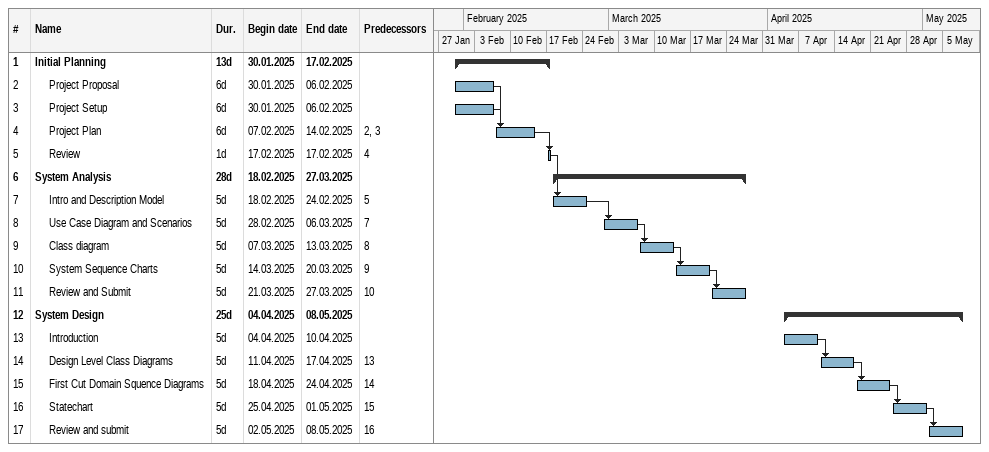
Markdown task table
| ID | Level | Task | Duration | Start | Finish | Predecessors |
|---|---|---|---|---|---|---|
| 1 | 1 | **Initial Planning** | 13d | 2025-01-30 | 2025-02-17 |  |
| 2 | 2 | Project Proposal | 6d | 2025-01-30 | 2025-02-06 |  |
| 3 | 2 | Project Setup | 6d | 2025-01-30 | 2025-02-06 |  |
| 4 | 2 | Project Plan | 6d | 2025-02-07 | 2025-02-14 | 2, 3 |
| 5 | 2 | Review | 1d | 2025-02-17 | 2025-02-17 | 4 |
| 6 | 1 | **System Analysis** | 28d | 2025-02-18 | 2025-03-27 |  |
| 7 | 2 | Intro and Description Model | 5d | 2025-02-18 | 2025-02-24 | 5 |
| 8 | 2 | Use Case Diagram and Scenarios | 5d | 2025-02-28 | 2025-03-06 | 7 |
| 9 | 2 | Class diagram | 5d | 2025-03-07 | 2025-03-13 | 8 |
| 10 | 2 | System Sequence Charts | 5d | 2025-03-14 | 2025-03-20 | 9 |
| 11 | 2 | Review and Submit | 5d | 2025-03-21 | 2025-03-27 | 10 |
| 12 | 1 | **System Design** | 25d | 2025-04-04 | 2025-05-08 |  |
| 13 | 2 | Introduction | 5d | 2025-04-04 | 2025-04-10 |  |
| 14 | 2 | Design Level Class Diagrams | 5d | 2025-04-11 | 2025-04-17 | 13 |
| 15 | 2 | First Cut Domain Squence Diagrams | 5d | 2025-04-18 | 2025-04-24 | 14 |
| 16 | 2 | Statechart | 5d | 2025-04-25 | 2025-05-01 | 15 |
| 17 | 2 | Review and submit | 5d | 2025-05-02 | 2025-05-08 | 16 |
